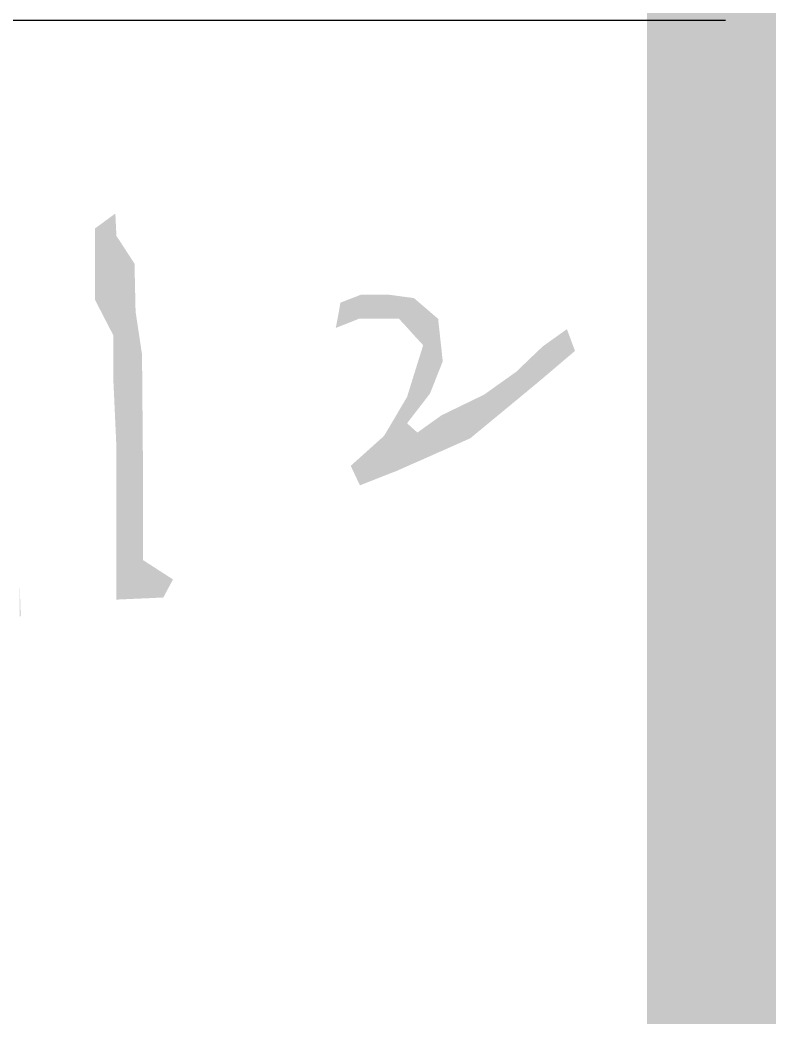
# Model space of a CAD drawing. Extents: x -3102990 to -851544, y -5293060 to -2540151.
# Drawn here: x -1464334 to -1463748, y -2664832 to -2664059 of the extents above; entities that cross this region are included whole.
import ezdxf

# ---------------------------------------------------------------- set-up
doc = ezdxf.new("R2010")
doc.units = 0
doc.header["$LTSCALE"] = 1000
doc.layers.get('0').update_dxf_attribs({"linetype": 'CONTINUOUS'})
doc.layers.add('HATCH', color=254, linetype='CONTINUOUS')
doc.layers.add('PUB_TITLE', color=4, linetype='CONTINUOUS')

# ---------------------------------------------------------------- blocks, each defined once
blk = doc.blocks.new('*U3143')
for points in [[(696353.7, -16157.2), (696375.7, -16286.3), (696375.7, -16141)], [(696375.7, -16141), (696378.3, -16393.5), (696378.3, -16139.1)], [(696375.7, -16336.7), (696375.7, -16141), (696378.3, -16393.5)], [(696378.3, -16393.5), (696378.3, -16139.1), (696379.6, -16421.9)], [(696353.7, -16243.7), (696353.7, -16157.2), (696375.7, -16286.3)], [(696674.4, -16237.9), (696675.8, -16266.6), (696675.8, -16237.4)], [(696649.4, -16255.5), (696650.7, -16275.5), (696650.7, -16247.1)], [(696650.7, -16247.1), (696663.3, -16270.5), (696663.3, -16242.2)], [(696663.3, -16242.2), (696673, -16266.6), (696673, -16238.5)], [(696673, -16238.5), (696674.4, -16266.6), (696674.4, -16237.9)], [(696721.7, -16266.6), (696721.7, -16239.1), (696731.5, -16277.2)], [(696731.5, -16277.2), (696731.5, -16240.4), (696739.8, -16286.4)], [(696739.8, -16286.4), (696739.8, -16241.5), (696744, -16291)], [(696744, -16291), (696744, -16245.1), (696751, -16298.6)], [(696895.8, -16300), (696925, -16313.8), (696925, -16279.1)], [(696744, -16320.9), (696751, -16367.8), (696751, -16298.6)], [(696863.8, -16330.6), (696888.8, -16344.5), (696888.8, -16306.6)], [(696888.8, -16306.6), (696895.8, -16338.6), (696895.8, -16300)], [(696739.8, -16334.3), (696744, -16376.9), (696744, -16320.9)], [(696731.5, -16361.2), (696739.8, -16382.3), (696739.8, -16334.3)], [(696824.8, -16358.4), (696863.8, -16365.2), (696863.8, -16330.6)], [(696808.1, -16366.5), (696824.8, -16397.4), (696824.8, -16358.4)], [(696721.7, -16377.7), (696731.5, -16445.2), (696731.5, -16361.2)], [(696774.7, -16382.7), (696808.1, -16411.2), (696808.1, -16366.5)], [(696709.2, -16399), (696720.4, -16450.2), (696720.4, -16380.1)], [(696720.4, -16380.1), (696721.7, -16449.5), (696721.7, -16377.7)], [(696751, -16399.3), (696759.3, -16432.9), (696759.3, -16393.3)], [(696759.3, -16393.3), (696769.1, -16428.5), (696769.1, -16386.4)], [(696769.1, -16386.4), (696773.3, -16426.7), (696773.3, -16383.4)], [(696773.3, -16383.4), (696774.7, -16426.1), (696774.7, -16382.7)], [(696703.6, -16408.4), (696709.2, -16454.5), (696709.2, -16399)], [(696744, -16404.3), (696751, -16436.6), (696751, -16399.3)], [(696675.8, -16433.4), (696703.6, -16456.7), (696703.6, -16408.4)], [(696663.3, -16444.6), (696673, -16465.3), (696673, -16435.9)], [(696673, -16435.9), (696674.4, -16468.2), (696674.4, -16434.6)], [(696673, -16465.3), (696673, -16435.9), (696674.4, -16468.2)], [(696674.4, -16434.6), (696675.8, -16467.7), (696675.8, -16433.4)]]:
    blk.add_solid(points)
at = {"extrusion": (0, 0, -1)}
for points in [[(-696378.3, -16139.1), (-696379.6, -16421.9), (-696379.6, -16166.2)], [(-696379.6, -16606.6), (-696379.6, -16166.2), (-696401.5, -16605.6)], [(-696379.6, -16166.2), (-696401.5, -16605.6), (-696401.5, -16199.8)], [(-696401.5, -16605.6), (-696401.5, -16199.8), (-696402.8, -16605.6)], [(-696401.5, -16199.8), (-696402.8, -16605.6), (-696402.8, -16257.9)], [(-696675.8, -16266.6), (-696675.8, -16237.4), (-696703.6, -16266.6)], [(-696675.8, -16237.4), (-696703.6, -16266.6), (-696703.6, -16237.4)], [(-696703.6, -16266.6), (-696703.6, -16237.4), (-696709.2, -16266.6)], [(-696703.6, -16237.4), (-696709.2, -16266.6), (-696709.2, -16237.4)], [(-696709.2, -16266.6), (-696709.2, -16237.4), (-696720.4, -16266.6)], [(-696709.2, -16237.4), (-696720.4, -16266.6), (-696720.4, -16238.9)], [(-696650.7, -16275.5), (-696650.7, -16247.1), (-696663.3, -16270.5)], [(-696663.3, -16270.5), (-696663.3, -16242.2), (-696673, -16266.6)], [(-696673, -16266.6), (-696673, -16238.5), (-696674.4, -16266.6)], [(-696674.4, -16266.6), (-696674.4, -16237.9), (-696675.8, -16266.6)], [(-696720.4, -16266.6), (-696720.4, -16238.9), (-696721.7, -16266.6)], [(-696720.4, -16238.9), (-696721.7, -16266.6), (-696721.7, -16239.1)], [(-696721.7, -16239.1), (-696731.5, -16277.2), (-696731.5, -16240.4)], [(-696731.5, -16240.4), (-696739.8, -16286.4), (-696739.8, -16241.5)], [(-696739.8, -16241.5), (-696744, -16291), (-696744, -16245.1)], [(-696744, -16245.1), (-696751, -16298.6), (-696751, -16251.1)], [(-696402.8, -16605.6), (-696402.8, -16257.9), (-696410.6, -16605.2)], [(-696402.8, -16257.9), (-696410.6, -16605.2), (-696410.6, -16309.6)], [(-696645.2, -16277.7), (-696649.4, -16276), (-696649.4, -16255.5)], [(-696649.4, -16276), (-696649.4, -16255.5), (-696650.7, -16275.5)], [(-696751, -16367.8), (-696751, -16251.1), (-696759.3, -16357)], [(-696751, -16251.1), (-696759.3, -16357), (-696759.3, -16258.2)], [(-696759.3, -16357), (-696759.3, -16258.2), (-696769.1, -16332.2)], [(-696759.3, -16258.2), (-696769.1, -16332.2), (-696769.1, -16266.6)], [(-696769.1, -16332.2), (-696769.1, -16266.6), (-696773.3, -16321.6)], [(-696769.1, -16266.6), (-696773.3, -16321.6), (-696773.3, -16305.2)], [(-696925, -16313.8), (-696925, -16279.1), (-696934.8, -16305.5)], [(-696410.6, -16605.2), (-696410.6, -16309.6), (-696411.9, -16605.2)], [(-696410.6, -16309.6), (-696411.9, -16605.2), (-696411.9, -16464.6)], [(-696773.3, -16321.6), (-696773.3, -16305.2), (-696774.7, -16318)], [(-696888.8, -16344.5), (-696888.8, -16306.6), (-696895.8, -16338.6)], [(-696895.8, -16338.6), (-696895.8, -16300), (-696925, -16313.8)], [(-696744, -16376.9), (-696744, -16320.9), (-696751, -16367.8)], [(-696739.8, -16382.3), (-696739.8, -16334.3), (-696744, -16376.9)], [(-696863.8, -16365.2), (-696863.8, -16330.6), (-696888.8, -16344.5)], [(-696824.8, -16397.4), (-696824.8, -16358.4), (-696863.8, -16365.2)], [(-696731.5, -16393.1), (-696731.5, -16361.2), (-696739.8, -16382.3)], [(-696808.1, -16411.2), (-696808.1, -16366.5), (-696824.8, -16397.4)], [(-696720.4, -16450.2), (-696720.4, -16380.1), (-696721.7, -16449.5)], [(-696721.7, -16449.5), (-696721.7, -16377.7), (-696731.5, -16445.2)], [(-696731.5, -16445.2), (-696731.5, -16393.1), (-696739.8, -16441.5)], [(-696731.5, -16393.1), (-696739.8, -16441.5), (-696739.8, -16400.6)], [(-696759.3, -16432.9), (-696759.3, -16393.3), (-696769.1, -16428.5)], [(-696769.1, -16428.5), (-696769.1, -16386.4), (-696773.3, -16426.7)], [(-696773.3, -16426.7), (-696773.3, -16383.4), (-696774.7, -16426.1)], [(-696774.7, -16426.1), (-696774.7, -16382.7), (-696808.1, -16411.2)], [(-696709.2, -16454.5), (-696709.2, -16399), (-696720.4, -16450.2)], [(-696739.8, -16441.5), (-696739.8, -16400.6), (-696744, -16439.7)], [(-696739.8, -16400.6), (-696744, -16439.7), (-696744, -16404.3)], [(-696744, -16439.7), (-696744, -16404.3), (-696751, -16436.6)], [(-696751, -16436.6), (-696751, -16399.3), (-696759.3, -16432.9)], [(-696703.6, -16456.7), (-696703.6, -16408.4), (-696709.2, -16454.5)], [(-696674.4, -16468.2), (-696674.4, -16434.6), (-696675.8, -16467.7)], [(-696675.8, -16467.7), (-696675.8, -16433.4), (-696703.6, -16456.7)], [(-696411.9, -16605.2), (-696411.9, -16558.8), (-696436.4, -16604)], [(-696411.9, -16558.8), (-696436.4, -16604), (-696436.4, -16574.6)], [(-696436.4, -16604), (-696436.4, -16574.6), (-696448.1, -16582.1)], [(-696262.3, -16626.9), (-696262.3, -16581.1), (-696263.7, -16626.6)]]:
    blk.add_solid(points, dxfattribs=at)
blk = doc.blocks.new('A$C16496DF1')
at = {"layer": 'PUB_TITLE', "color": 4}
blk.add_line((97878.86, 8843.4), (103110.88, 8843.4), dxfattribs=at)
at = {"layer": 'PUB_TITLE', "const_width": 100}
blk.add_lwpolyline([(103100, 1000), (103100, 41000), (713.26, 41000), (713.26, 1000), (103100, 1000)], dxfattribs=at)
at = {"layer": 'PUB_TITLE', "color": 4, "const_width": 35.18}
blk.add_lwpolyline([(97878.86, 6514.4), (103110.88, 6514.4), (103110.88, 12881.94), (97878.86, 12881.94)], close=True, dxfattribs=at)
at = {"layer": 'HATCH', "xscale": 0.6400000001303852, "yscale": 0.6399999996647239, "zscale": 0.6400000000003274}
blk.add_blockref('*U3143', (-343044.07, 19022.56), dxfattribs=at)

msp = doc.modelspace()

# ---------------------------------------------------------------- block references
at = {"ltscale": 1.5}
msp.add_blockref('A$C16496DF1', (-1566897.93, -2672902.4), dxfattribs=at)

doc.saveas('drawing.dxf')
